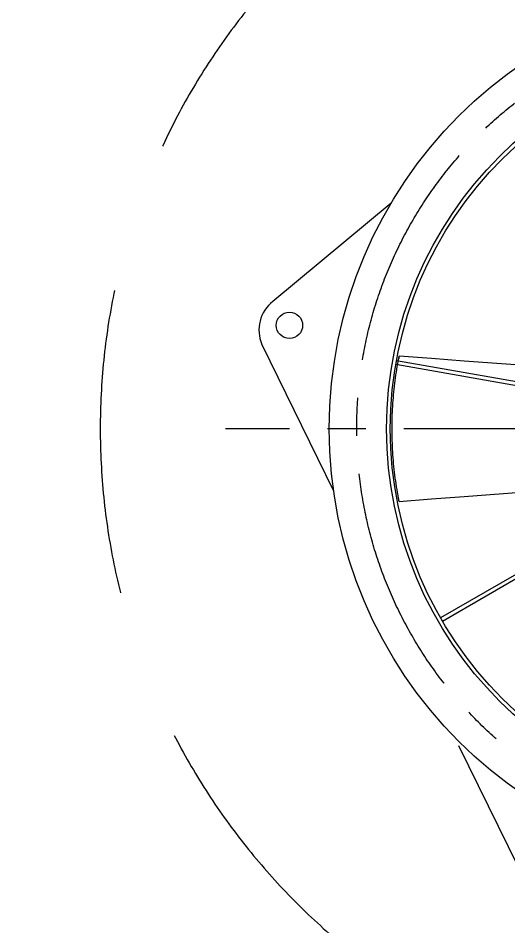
# Model space of a CAD drawing. Header units: millimetres. Extents: x -69382 to 174843, y -46375 to 101648.
# Drawn here: x 12529 to 13333, y 20114 to 21602 of the extents above; entities that cross this region are included whole.
import ezdxf

# ---------------------------------------------------------------- set-up
doc = ezdxf.new("R2010")
doc.units = ezdxf.units.MM
doc.header["$LTSCALE"] = 1000
for name, pattern in [('A-DASHD01', [0.75, 0.5, -0.25]), ('A-HIDDN01', [0.375, 0.25, -0.125]), ('CENTER2', [1.125, 0.75, -0.125, 0.125, -0.125])]:
    doc.linetypes.add(name, pattern=pattern)
for name, color, linetype in [('1', 3, 'Continuous'), ('2', 2, 'Continuous'), ('CS-CONC', 4, 'Continuous'), ('CS-DIML', 1, 'Continuous'), ('CS-HIDL', 2, 'A-DASHD01'), ('CS-LEAT', 3, 'Continuous'), ('CST-01-02-02-G05-CS-EXCV', 3, 'CFZ008')]:
    doc.layers.add(name, color=color, linetype=linetype)
doc.linetypes.add('CFZ008', pattern='A,0.9,-0.2,[106,KHCLINE.shx,S=0.00606,R=180,X=0,Y=0],0.9', length=2)

# ---------------------------------------------------------------- blocks, each defined once
blk = doc.blocks.new('새G')
at = {"color": 3, "linetype": 'Continuous'}
for p, q in [((-3, 200), (-3, 625)), ((3, 625), (3, 200)), ((-130.8, 151.3), (-404, 476.8)), ((-399.4, 480.7), (-126.2, 155.1)), ((126.2, 155.1), (399.4, 480.7)), ((404, 476.8), (130.8, 151.3)), ((-197.5, 31.8), (-616, 105.6)), ((-615, 111.5), (-196.4, 37.7)), ((196.4, 37.7), (615, 111.5)), ((616, 105.6), (197.5, 31.8)), ((-542.8, -309.9), (-174.7, -97.4)), ((-171.7, -102.6), (-539.8, -315.1)), ((539.8, -315.1), (171.7, -102.6)), ((174.7, -97.4), (542.8, -309.9)), ((-216.6, -586.3), (-71.2, -186.9)), ((-65.6, -188.9), (-210.9, -588.3)), ((210.9, -588.3), (65.6, -188.9)), ((71.2, -186.9), (216.6, -586.3))]:
    blk.add_line(p, q, dxfattribs=at)
blk = doc.blocks.new('IMPELLER')
blk.add_line((24346.6, 14541.4), (24346.6, 14541.5))
at = {"flags": 128}
for points in [[(23920, 14747.2), (24133.3, 14763.3), (24239.9, 14771.3), (24293.3, 14775.4), (24346.6, 14779.4)], [(24346.6, 14779.4), (24346.6, 14779.4), (24346.6, 14779.3), (24346.6, 14779.3), (24346.6, 14779.2), (24346.7, 14779.1), (24346.7, 14779.1), (24346.7, 14779), (24346.7, 14778.9), (24346.7, 14778.8), (24346.7, 14778.8), (24346.8, 14778.7), (24346.8, 14778.6), (24346.8, 14778.5), (24346.8, 14778.4), (24346.8, 14778.3), (24346.8, 14778.3), (24346.9, 14778.2), (24346.9, 14778.1), (24346.9, 14778), (24346.9, 14777.9), (24346.9, 14777.8), (24346.9, 14777.8), (24346.9, 14777.7), (24347, 14777.6)], [(24347.5, 14546.2), (24348.4, 14551.1), (24349.2, 14555.8), (24350, 14560.6), (24350.8, 14565.3), (24351.5, 14570.1), (24352.2, 14574.8), (24352.8, 14579.5), (24353.4, 14584.3), (24354, 14589), (24354.5, 14593.7), (24355, 14598.4), (24355.5, 14603.2), (24355.9, 14607.9), (24356.3, 14612.6), (24356.6, 14617.4), (24356.9, 14622.1), (24357.2, 14626.8), (24357.4, 14631.5), (24357.6, 14636.2), (24357.8, 14640.9), (24357.9, 14645.7), (24358, 14650.4), (24358.1, 14655.1), (24358.1, 14659.8), (24358.1, 14664.5), (24358, 14669.2), (24358, 14673.9), (24357.8, 14678.6), (24357.7, 14683.3), (24357.5, 14688), (24357.3, 14692.7), (24357, 14697.4), (24356.7, 14702.1), (24356.4, 14706.8), (24356, 14711.5), (24355.6, 14716.1), (24355.2, 14720.8), (24354.7, 14725.4), (24354.2, 14730.1), (24353.6, 14734.7), (24353.1, 14739.3), (24352.5, 14744), (24351.8, 14748.6), (24351.1, 14753.2), (24350.4, 14757.7), (24349.7, 14762.3), (24348.9, 14766.8), (24348.1, 14771.4), (24347.3, 14775.7), (24346.6, 14779.4)], [(24347, 14777.6), (24347, 14777.5), (24347, 14777.3), (24347, 14777.2), (24347.1, 14777.1), (24347.1, 14777), (24347.1, 14776.9), (24347.1, 14776.7), (24347.1, 14776.6), (24347.2, 14776.5), (24347.2, 14776.4), (24347.2, 14776.2), (24347.2, 14776.1), (24347.3, 14776), (24347.3, 14775.9), (24347.3, 14775.7), (24347.3, 14775.6), (24347.3, 14775.5), (24347.4, 14775.4), (24347.4, 14775.2), (24347.4, 14775.1), (24347.4, 14775), (24347.5, 14774.9), (24347.5, 14774.7), (24347.5, 14774.6)], [(24346.6, 14541.4), (24293.3, 14545.5), (24239.9, 14549.5), (24133.3, 14557.6), (23920, 14573.7)], [(24346.6, 14541.5), (24346.6, 14541.5), (24346.6, 14541.6), (24346.6, 14541.6), (24346.6, 14541.7), (24346.7, 14541.7), (24346.7, 14541.8), (24346.7, 14541.9), (24346.7, 14541.9), (24346.7, 14542), (24346.7, 14542.1), (24346.8, 14542.1), (24346.8, 14542.2), (24346.8, 14542.3), (24346.8, 14542.4), (24346.8, 14542.4), (24346.8, 14542.5), (24346.8, 14542.6), (24346.9, 14542.7), (24346.9, 14542.8), (24346.9, 14542.8), (24346.9, 14542.9), (24346.9, 14543), (24346.9, 14543.1), (24346.9, 14543.2)], [(24346.9, 14543.2), (24347, 14543.3), (24347, 14543.4), (24347, 14543.5), (24347, 14543.7), (24347.1, 14543.8), (24347.1, 14543.9), (24347.1, 14544.1), (24347.1, 14544.2), (24347.2, 14544.3), (24347.2, 14544.4), (24347.2, 14544.6), (24347.2, 14544.7), (24347.3, 14544.8), (24347.3, 14545), (24347.3, 14545.1), (24347.3, 14545.2), (24347.3, 14545.3), (24347.4, 14545.5), (24347.4, 14545.6), (24347.4, 14545.7), (24347.4, 14545.9), (24347.5, 14546), (24347.5, 14546.1), (24347.5, 14546.2)]]:
    blk.add_lwpolyline(points, dxfattribs=at)

msp = doc.modelspace()

# ---------------------------------------------------------------- linework, layer by layer
at = {"color": 3}
for p, q in [((13139.9326, 21299.3203), (12946.2534, 21138.4737)), ((12928.2586, 21067.9542), (13045.8234, 20828.1295)), ((13250.5416, 20410.5176), (13363.6661, 20179.751))]:
    msp.add_line(p, q, dxfattribs=at)
msp.add_circle((13763.6661, 20929.751), 725, dxfattribs=at)
for radius in [631, 625, 625]:
    msp.add_circle((13763.6661, 20929.751), radius)
msp.add_arc((12983.4801, 21091.4186), 60, 128.3486087, 203.0213683, dxfattribs=at)
at = {"layer": '1', "color": 1, "linetype": 'CENTER2', "ltscale": 0.5}
msp.add_line((14660.9794, 20929.751), (12868.5673, 20929.751), dxfattribs=at)
msp.add_circle((13763.6661, 20929.751), 680, dxfattribs=at)
at = {"layer": '2'}
msp.add_circle((12973.4801, 21099.1493), 21.6, dxfattribs=at)
at = {"layer": 'CS-CONC'}
for radius in [6190, 5890]:
    msp.add_arc((14864.151, 16281.7813), radius, 30, 150, dxfattribs=at)
at = {"layer": 'CS-DIML', "color": 2, "linetype": 'A-HIDDN01', "const_width": 10, "flags": 128}
msp.add_lwpolyline([(20485.4773, 14607.7813), (20485.4773, 14607.7813), (20690.4764, 14607.7813), (20690.4927, 14697.5637, -0.269451409), (20721.7941, 14751.4311, 0.201537786), (20893.0547, 14995.7869, 0.188817455), (20228.9244, 19379.2813, 0.577350269), (9498.8696, 19379.2813, 0.217395331), (9092.087, 15131.3801, 0.181398454), (9291.7071, 14906.0278, -0.292415643), (9327.7001, 14849.7461), (9327.7001, 14765.7813), (9532.7001, 14765.7813)], format="xyb", dxfattribs=at)
at = {"layer": 'CS-HIDL'}
msp.add_lwpolyline([(13763.6661, 19829.751, 1), (13763.6661, 22029.751, 1)], format="xyb", close=True, dxfattribs=at)
at = {"layer": 'CS-LEAT'}
msp.add_lwpolyline([(20695.4754, 14602.7813), (20695.4754, 14602.7813), (20695.4927, 14697.5628, -0.26958023), (20724.2936, 14747.1005, 0.199537372), (20897.864, 14994.3858, 0.188827533), (20233.2545, 19381.7813, 0.577350269), (9494.5395, 19381.7813, 0.217400285), (9087.3929, 15129.6554, 0.182089804), (9289.4769, 14901.5502, -0.293112127), (9322.7001, 14849.7461), (9322.7001, 14760.7813), (9322.7001, 14760.7813)], format="xyb", dxfattribs=at)
at = {"layer": 'CST-01-02-02-G05-CS-EXCV', "linetype": 'CFZ008', "ltscale": 1.5}
msp.add_lwpolyline([(20910.5421, 14602.7813, 0.204701934), (20328.7713, 19436.7813, 0.577350269), (9399.5307, 19436.7813, 0.235215078), (9111.2781, 14760.7813)], format="xyb", dxfattribs=at)

# ---------------------------------------------------------------- block references
at = {"xscale": -1}
for name, p in [('새G', (13763.6661, 20929.751)), ('IMPELLER', (37499.6253, 6269.3011))]:
    msp.add_blockref(name, p, dxfattribs=at)

doc.saveas('drawing.dxf')
